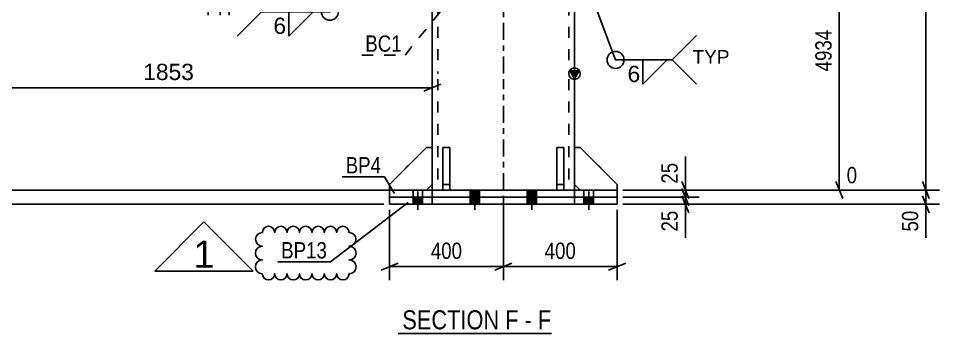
# Model space of a CAD drawing. Header units: millimetres. Extents: x 0 to 841, y 0 to 594.
# Drawn here: x 95.4 to 257.3, y 254.2 to 309.6 of the extents above; entities that cross this region are included whole.
import ezdxf

# ---------------------------------------------------------------- set-up
doc = ezdxf.new("R2010")
doc.units = ezdxf.units.MM
doc.linetypes.add('DXK_LINE_DOT2', pattern=[3.9198, 1.9599, -1.9599])
doc.linetypes.add('DXK_LINE_DOT3', pattern=[5.9187, 2.979, -0.9799, 0.9799, -0.9799])
doc.styles.add('Arial', font='ARIAL.TTF', dxfattribs={"height": 0.2})
doc.styles.add('Arial Narrow', font='ARIALN.TTF', dxfattribs={"height": 0.2})

# ---------------------------------------------------------------- blocks, each defined once
blk = doc.blocks.new('Unknown-247104153-11 - 5542')
at = {"color": 6, "linetype": 'Continuous'}
blk.add_line((162.12, 254.23), (189.07, 254.23), dxfattribs=at)
at = {"color": 0, "linetype": 'Continuous'}
blk.add_wipeout([(189.07, 254.98), (189.07, 258.48), (162.87, 258.48), (162.87, 254.98)], dxfattribs=at)
at = {"color": 7, "linetype": 'Continuous', "style": 'Arial Narrow'}
blk.add_text('SECTION F - F', height=3.3405, dxfattribs=at).set_placement((162.87, 254.98))
blk = doc.blocks.new('Part-247104153-5560 - 5542')
at = {"linetype": 'Continuous'}
blk.add_hatch(color=2, dxfattribs=at).paths.add_polyline_path([(193.12, 299.01), (192.32, 300.41), (193.92, 300.41)])
at = {"color": 2, "linetype": 'Continuous'}
for p, q in [((168.12, 496.31), (168.12, 299.95)), ((193.12, 492.08), (193.12, 299.95)), ((193.12, 299.01), (192.32, 300.41)), ((192.32, 300.41), (193.92, 300.41)), ((193.92, 300.41), (193.12, 299.01)), ((168.12, 298.95), (168.12, 286.95)), ((193.12, 298.95), (193.12, 286.95)), ((168.12, 280.45), (168.12, 279.45)), ((193.12, 279.45), (193.12, 280.45))]:
    blk.add_line(p, q, dxfattribs=at)
at = {"color": 7, "linetype": 'DXK_LINE_DOT2'}
for p, q in [((169.12, 496.31), (169.12, 299.95)), ((192.12, 496.31), (192.12, 299.95)), ((169.12, 298.95), (169.12, 279.45)), ((192.12, 298.95), (192.12, 279.45)), ((168.12, 286.95), (168.12, 280.45)), ((193.12, 286.95), (193.12, 280.45)), ((193.12, 279.45), (168.12, 279.45))]:
    blk.add_line(p, q, dxfattribs=at)
at = {"color": 7, "linetype": 'DXK_LINE_DOT3'}
for p, q in [((180.62, 299.95), (180.62, 496.31)), ((180.62, 279.45), (180.62, 298.95))]:
    blk.add_line(p, q, dxfattribs=at)
at = {"color": 2, "linetype": 'Continuous'}
blk.add_circle((193.12, 299.91), 1, dxfattribs=at)
blk = doc.blocks.new('Part-247104153-5676 - 5542')
at = {"color": 2, "linetype": 'Continuous'}
for p, q in [((160.62, 279.45), (200.62, 279.45)), ((160.62, 278.2), (160.62, 279.45)), ((168.12, 278.2), (168.12, 279.45)), ((193.12, 278.2), (193.12, 279.45)), ((200.62, 278.2), (200.62, 279.45)), ((200.62, 278.2), (160.62, 278.2))]:
    blk.add_line(p, q, dxfattribs=at)
at = {"color": 7, "linetype": 'DXK_LINE_DOT2'}
for p, q in [((168.12, 278.2), (168.12, 279.45)), ((193.12, 278.2), (193.12, 279.45))]:
    blk.add_line(p, q, dxfattribs=at)
blk = doc.blocks.new('Bolt-247104153-5584 - 5542')
at = {"linetype": 'Continuous'}
for points in [[(174.79, 278.2), (176.44, 278.2), (176.44, 279.45), (174.79, 279.45)], [(184.79, 278.2), (186.44, 278.2), (186.44, 279.45), (184.79, 279.45)]]:
    blk.add_hatch(color=1, dxfattribs=at).paths.add_polyline_path(points)
at = {"color": 1, "linetype": 'DXK_LINE_DOT2'}
for p, q in [((164.79, 278.2), (164.79, 279.45)), ((164.79, 278.2), (164.79, 279.45)), ((165.62, 277.25), (165.62, 279.45)), ((165.62, 277.25), (165.62, 279.45)), ((166.44, 278.2), (166.44, 279.45)), ((166.44, 278.2), (166.44, 279.45)), ((174.79, 278.2), (174.79, 279.45)), ((175.62, 277.25), (175.62, 279.45)), ((176.44, 278.2), (176.44, 279.45)), ((184.79, 278.2), (184.79, 279.45)), ((185.62, 277.25), (185.62, 279.45)), ((186.44, 278.2), (186.44, 279.45)), ((194.79, 278.2), (194.79, 279.45)), ((194.79, 278.2), (194.79, 279.45)), ((195.62, 277.25), (195.62, 279.45)), ((195.62, 277.25), (195.62, 279.45)), ((196.44, 278.2), (196.44, 279.45)), ((196.44, 278.2), (196.44, 279.45))]:
    blk.add_line(p, q, dxfattribs=at)
at = {"color": 1, "linetype": 'Continuous'}
for p, q in [((174.79, 278.2), (174.79, 279.45)), ((175.62, 277.25), (175.62, 279.45)), ((176.44, 278.2), (176.44, 279.45)), ((184.79, 278.2), (184.79, 279.45)), ((185.62, 277.25), (185.62, 279.45)), ((186.44, 278.2), (186.44, 279.45))]:
    blk.add_line(p, q, dxfattribs=at)
blk = doc.blocks.new('Part-247104153-23985 - 5542')
at = {"color": 2, "linetype": 'Continuous'}
for p, q in [((169.99, 279.45), (169.99, 286.95)), ((169.99, 286.95), (171.24, 286.95)), ((171.24, 286.95), (171.24, 279.45)), ((169.99, 280.45), (171.24, 280.45)), ((171.24, 279.45), (169.99, 279.45))]:
    blk.add_line(p, q, dxfattribs=at)
blk = doc.blocks.new('Part-247104153-23983 - 5542')
at = {"color": 7, "linetype": 'DXK_LINE_DOT2'}
for p, q in [((160.62, 280.45), (167.12, 286.95)), ((167.12, 286.95), (168.12, 286.95)), ((168.12, 286.95), (168.12, 280.45)), ((160.62, 279.45), (160.62, 280.45)), ((168.12, 280.45), (167.12, 279.45)), ((167.12, 279.45), (160.62, 279.45))]:
    blk.add_line(p, q, dxfattribs=at)
blk = doc.blocks.new('Part-247104153-23988 - 5542')
at = {"color": 7, "linetype": 'DXK_LINE_DOT2'}
for p, q in [((189.99, 286.95), (189.99, 279.45)), ((191.24, 286.95), (189.99, 286.95)), ((191.24, 279.45), (191.24, 286.95)), ((191.24, 280.45), (189.99, 280.45)), ((189.99, 279.45), (191.24, 279.45))]:
    blk.add_line(p, q, dxfattribs=at)
blk = doc.blocks.new('Part-247104153-23981 - 5542')
at = {"color": 7, "linetype": 'DXK_LINE_DOT2'}
for p, q in [((194.12, 286.95), (193.12, 286.95)), ((193.12, 286.95), (193.12, 280.45)), ((200.62, 280.45), (194.12, 286.95)), ((193.12, 280.45), (194.12, 279.45)), ((200.62, 279.45), (200.62, 280.45)), ((194.12, 279.45), (200.62, 279.45))]:
    blk.add_line(p, q, dxfattribs=at)
blk = doc.blocks.new('Part-247104153-23982 - 5542')
at = {"color": 2, "linetype": 'Continuous'}
for p, q in [((194.12, 286.95), (193.12, 286.95)), ((193.12, 286.95), (193.12, 280.45)), ((194.12, 286.95), (200.62, 280.45)), ((193.12, 280.45), (194.12, 279.45)), ((200.62, 279.45), (200.62, 280.45))]:
    blk.add_line(p, q, dxfattribs=at)
at = {"color": 7, "linetype": 'DXK_LINE_DOT2'}
blk.add_line((194.12, 279.45), (200.62, 279.45), dxfattribs=at)
blk = doc.blocks.new('Part-247104153-23984 - 5542')
at = {"color": 2, "linetype": 'Continuous'}
for p, q in [((160.62, 280.45), (167.12, 286.95)), ((167.12, 286.95), (168.12, 286.95)), ((168.12, 286.95), (168.12, 280.45)), ((160.62, 280.45), (160.62, 279.45)), ((168.12, 280.45), (167.12, 279.45))]:
    blk.add_line(p, q, dxfattribs=at)
at = {"color": 7, "linetype": 'DXK_LINE_DOT2'}
blk.add_line((167.12, 279.45), (160.62, 279.45), dxfattribs=at)
blk = doc.blocks.new('Part-247104153-23986 - 5542')
at = {"color": 2, "linetype": 'Continuous'}
for p, q in [((189.99, 279.45), (189.99, 286.95)), ((191.24, 286.95), (189.99, 286.95)), ((191.24, 286.95), (191.24, 279.45)), ((191.24, 280.45), (189.99, 280.45)), ((191.24, 279.45), (189.99, 279.45))]:
    blk.add_line(p, q, dxfattribs=at)
blk = doc.blocks.new('Part-247104153-23987 - 5542')
at = {"color": 7, "linetype": 'DXK_LINE_DOT2'}
for p, q in [((169.99, 286.95), (169.99, 279.45)), ((171.24, 286.95), (169.99, 286.95)), ((171.24, 279.45), (171.24, 286.95)), ((169.99, 280.45), (171.24, 280.45)), ((169.99, 279.45), (171.24, 279.45))]:
    blk.add_line(p, q, dxfattribs=at)
blk = doc.blocks.new('Part-247104153-37340 - 5542')
at = {"color": 2, "linetype": 'Continuous'}
for p, q in [((160.62, 278.2), (200.62, 278.2)), ((160.62, 276.95), (160.62, 278.2)), ((200.62, 276.95), (160.62, 276.95)), ((168.12, 276.95), (168.12, 278.2)), ((193.12, 276.95), (193.12, 278.2)), ((200.62, 276.95), (200.62, 278.2))]:
    blk.add_line(p, q, dxfattribs=at)
at = {"color": 7, "linetype": 'DXK_LINE_DOT2'}
for p, q in [((168.12, 276.95), (168.12, 278.2)), ((193.12, 276.95), (193.12, 278.2))]:
    blk.add_line(p, q, dxfattribs=at)
blk = doc.blocks.new('Bolt-247104153-37341 - 5542')
at = {"linetype": 'Continuous'}
for points in [[(164.79, 276.95), (166.44, 276.95), (166.44, 278.2), (164.79, 278.2)], [(164.79, 276.95), (166.44, 276.95), (166.44, 278.2), (164.79, 278.2)], [(174.79, 276.95), (176.44, 276.95), (176.44, 278.2), (174.79, 278.2)], [(174.79, 276.95), (176.44, 276.95), (176.44, 278.2), (174.79, 278.2)], [(184.79, 276.95), (186.44, 276.95), (186.44, 278.2), (184.79, 278.2)], [(184.79, 276.95), (186.44, 276.95), (186.44, 278.2), (184.79, 278.2)], [(194.79, 276.95), (196.44, 276.95), (196.44, 278.2), (194.79, 278.2)], [(194.79, 276.95), (196.44, 276.95), (196.44, 278.2), (194.79, 278.2)]]:
    blk.add_hatch(color=1, dxfattribs=at).paths.add_polyline_path(points)
at = {"color": 1, "linetype": 'Continuous'}
for p, q in [((164.79, 276.95), (164.79, 278.2)), ((164.79, 276.95), (164.79, 278.2)), ((165.62, 276), (165.62, 278.2)), ((165.62, 276), (165.62, 278.2)), ((166.44, 276.95), (166.44, 278.2)), ((166.44, 276.95), (166.44, 278.2)), ((174.79, 276.95), (174.79, 278.2)), ((174.79, 276.95), (174.79, 278.2)), ((175.62, 276), (175.62, 278.2)), ((175.62, 276), (175.62, 278.2)), ((176.44, 276.95), (176.44, 278.2)), ((176.44, 276.95), (176.44, 278.2)), ((184.79, 276.95), (184.79, 278.2)), ((184.79, 276.95), (184.79, 278.2)), ((185.62, 276), (185.62, 278.2)), ((185.62, 276), (185.62, 278.2)), ((186.44, 276.95), (186.44, 278.2)), ((186.44, 276.95), (186.44, 278.2)), ((194.79, 276.95), (194.79, 278.2)), ((194.79, 276.95), (194.79, 278.2)), ((195.62, 276), (195.62, 278.2)), ((195.62, 276), (195.62, 278.2)), ((196.44, 276.95), (196.44, 278.2)), ((196.44, 276.95), (196.44, 278.2))]:
    blk.add_line(p, q, dxfattribs=at)
blk = doc.blocks.new('Cloud-247104153-44004 - 5542')
at = {"color": 96, "linetype": 'Continuous'}
blk.add_lwpolyline([(138.27, 264.75, -1), (138.27, 267.17, -1), (138.27, 269.59, -1), (138.27, 272, -1), (140.45, 272, -1), (142.62, 272, -1), (144.8, 272, -1), (146.98, 272, -1), (149.16, 272, -1), (151.34, 272, -1), (153.52, 272, -1), (153.52, 269.59, -1), (153.52, 267.17, -1), (153.52, 264.75, -1), (151.34, 264.75, -1), (149.16, 264.75, -1), (146.98, 264.75, -1), (144.8, 264.75, -1), (142.62, 264.75, -1), (140.45, 264.75, -1), (138.27, 264.75)], format="xyb", close=True, dxfattribs=at)
blk = doc.blocks.new('StraightDimension-247104153-33492 - 5542')
at = {"color": 7, "linetype": 'Continuous'}
for p, q in [((254.27, 280.95), (255.47, 277.95)), ((201.62, 279.45), (257.27, 279.45)), ((255.47, 275.45), (254.27, 278.45)), ((254.87, 276.95), (254.87, 279.45)), ((201.62, 276.95), (257.27, 276.95))]:
    blk.add_line(p, q, dxfattribs=at)
at = {"color": 0}
blk.add_wipeout([(254.12, 276.43), (249.92, 276.43), (249.92, 271.57), (254.12, 271.57)], dxfattribs=at)
at = {"color": 7, "linetype": 'Continuous'}
blk.add_line((254.87, 276.95), (254.87, 271.05), dxfattribs=at)
blk.add_line((254.87, 276.95), (254.87, 271.05), dxfattribs=at)
at = {"color": 3, "style": 'Arial Narrow'}
blk.add_text('50', height=2.863, rotation=90.0002, dxfattribs=at).set_placement((253.52, 272.17))
blk = doc.blocks.new('StraightDimension-247104153-33491 - 5542')
at = {"color": 7, "linetype": 'Continuous'}
for p, q in [((254.87, 279.45), (254.87, 496.31)), ((254.27, 280.95), (255.47, 277.95)), ((201.62, 279.45), (257.27, 279.45))]:
    blk.add_line(p, q, dxfattribs=at)
blk = doc.blocks.new('StraightDimension-247104153-44742 - 5542')
at = {"color": 7, "linetype": 'Continuous'}
for p, q in [((180.62, 278.45), (180.62, 263.6)), ((160.62, 275.95), (160.62, 263.6)), ((162.12, 266.6), (159.12, 265.4)), ((160.62, 266), (180.62, 266)), ((179.12, 265.4), (182.12, 266.6))]:
    blk.add_line(p, q, dxfattribs=at)
at = {"color": 0}
blk.add_wipeout([(173.96, 266.75), (173.96, 270.95), (167.28, 270.95), (167.28, 266.75)], dxfattribs=at)
at = {"color": 3, "style": 'Arial Narrow'}
blk.add_text('400', height=2.863, dxfattribs=at).set_placement((167.88, 267.35))
blk = doc.blocks.new('StraightDimension-247104153-14393 - 5542')
at = {"color": 7, "linetype": 'Continuous'}
for p, q in [((49.3, 319.98), (48.1, 322.98)), ((167.12, 321.48), (40.09, 321.48)), ((48.7, 279.45), (48.7, 321.48)), ((48.1, 280.95), (49.3, 277.95)), ((167.12, 279.45), (45.57, 279.45))]:
    blk.add_line(p, q, dxfattribs=at)
at = {"color": 0, "linetype": 'Continuous'}
for points in [[(48, 322.08), (48, 326.28), (39.49, 326.28), (39.49, 322.08)], [(48, 280.05), (48, 284.25), (44.97, 284.25), (44.97, 280.05)]]:
    blk.add_wipeout(points, dxfattribs=at)
at = {"color": 0}
blk.add_wipeout([(47.95, 304.72), (43.75, 304.72), (43.75, 296.21), (47.95, 296.21)], dxfattribs=at)
at = {"color": 3, "linetype": 'Continuous', "style": 'Arial Narrow'}
for s, height, p in [('4794', 2.863, (40.09, 322.68)), ('0', 2.86, (45.57, 280.65))]:
    blk.add_text(s, height=height, dxfattribs=at).set_placement(p)
at = {"color": 3, "style": 'Arial Narrow'}
blk.add_text('4794', height=2.863, rotation=90.0002, dxfattribs=at).set_placement((47.35, 296.81))
blk = doc.blocks.new('StraightDimension-247104153-14593 - 5542')
at = {"color": 7, "linetype": 'Continuous'}
for p, q in [((240.25, 326.99), (239.05, 329.99)), ((194.12, 328.49), (248.26, 328.49)), ((239.65, 279.45), (239.65, 328.49)), ((239.05, 280.95), (240.25, 277.95)), ((201.62, 279.45), (242.78, 279.45))]:
    blk.add_line(p, q, dxfattribs=at)
at = {"color": 0, "linetype": 'Continuous'}
for points in [[(248.86, 329.09), (248.86, 333.29), (240.35, 333.29), (240.35, 329.09)], [(243.38, 280.05), (243.38, 284.25), (240.35, 284.25), (240.35, 280.05)]]:
    blk.add_wipeout(points, dxfattribs=at)
at = {"color": 0}
blk.add_wipeout([(238.9, 308.23), (234.7, 308.23), (234.7, 299.72), (238.9, 299.72)], dxfattribs=at)
at = {"color": 3, "linetype": 'Continuous', "style": 'Arial Narrow'}
for s, height, p in [('4934', 2.863, (240.95, 329.69)), ('0', 2.86, (240.95, 280.65))]:
    blk.add_text(s, height=height, dxfattribs=at).set_placement(p)
at = {"color": 3, "style": 'Arial Narrow'}
blk.add_text('4934', height=2.863, rotation=90.0002, dxfattribs=at).set_placement((238.3, 300.32))
blk = doc.blocks.new('StraightDimension-247104153-23701 - 5542')
at = {"color": 7, "linetype": 'Continuous'}
blk.add_line((159.62, 276.95), (30.22, 276.95), dxfattribs=at)
blk = doc.blocks.new('StraightDimension-247104153-36149 - 5542')
at = {"color": 7, "linetype": 'Continuous'}
for p, q in [((75.46, 353.63), (75.46, 295.04)), ((168.12, 320.48), (168.12, 295.04)), ((76.96, 298.04), (73.96, 296.84)), ((166.62, 296.84), (169.62, 298.04)), ((75.46, 297.44), (168.12, 297.44))]:
    blk.add_line(p, q, dxfattribs=at)
at = {"color": 0}
blk.add_wipeout([(126.84, 298.19), (126.84, 302.39), (116.74, 302.39), (116.74, 298.19)], dxfattribs=at)
at = {"color": 3, "style": 'Arial'}
blk.add_text('1853', height=2.865, dxfattribs=at).set_placement((117.34, 298.79))
blk = doc.blocks.new('StraightDimension-247104153-41913 - 5542')
at = {"color": 7, "linetype": 'Continuous'}
for p, q in [((212, 280.95), (213.2, 277.95)), ((201.62, 279.45), (215, 279.45)), ((213.2, 276.7), (212, 279.7)), ((212.6, 278.2), (212.6, 279.45)), ((201.62, 278.2), (215, 278.2))]:
    blk.add_line(p, q, dxfattribs=at)
at = {"color": 0}
blk.add_wipeout([(211.85, 284.84), (207.65, 284.84), (207.65, 279.98), (211.85, 279.98)], dxfattribs=at)
at = {"color": 7, "linetype": 'Continuous'}
blk.add_line((212.6, 279.45), (212.6, 285.36), dxfattribs=at)
blk.add_line((212.6, 279.45), (212.6, 285.36), dxfattribs=at)
at = {"color": 3, "style": 'Arial Narrow'}
blk.add_text('25', height=2.863, rotation=90.0002, dxfattribs=at).set_placement((211.25, 280.58))
blk = doc.blocks.new('StraightDimension-247104153-41914 - 5542')
at = {"color": 7, "linetype": 'Continuous'}
for p, q in [((212, 279.7), (213.2, 276.7)), ((213.2, 275.45), (212, 278.45)), ((201.62, 278.2), (215, 278.2)), ((201.62, 276.95), (215, 276.95)), ((212.6, 276.95), (212.6, 278.2))]:
    blk.add_line(p, q, dxfattribs=at)
at = {"color": 0}
blk.add_wipeout([(211.85, 276.43), (207.65, 276.43), (207.65, 271.57), (211.85, 271.57)], dxfattribs=at)
at = {"color": 7, "linetype": 'Continuous'}
blk.add_line((212.6, 276.95), (212.6, 271.05), dxfattribs=at)
blk.add_line((212.6, 276.95), (212.6, 271.05), dxfattribs=at)
at = {"color": 3, "style": 'Arial Narrow'}
blk.add_text('25', height=2.863, rotation=90.0002, dxfattribs=at).set_placement((211.25, 272.17))
blk = doc.blocks.new('StraightDimension-247104153-44741 - 5542')
at = {"color": 7, "linetype": 'Continuous'}
for p, q in [((180.62, 278.45), (180.62, 263.6)), ((200.62, 275.95), (200.62, 263.6)), ((182.12, 266.6), (179.12, 265.4)), ((180.62, 266), (200.62, 266)), ((199.12, 265.4), (202.12, 266.6))]:
    blk.add_line(p, q, dxfattribs=at)
at = {"color": 0}
blk.add_wipeout([(193.96, 266.75), (193.96, 270.95), (187.28, 270.95), (187.28, 266.75)], dxfattribs=at)
at = {"color": 3, "style": 'Arial Narrow'}
blk.add_text('400', height=2.863, dxfattribs=at).set_placement((187.88, 267.35))
blk = doc.blocks.new('Mark-247104153-5672 - 5542')
at = {"color": 0}
blk.add_wipeout([(159.13, 282.39), (159.13, 285.39), (152.92, 285.39), (152.92, 282.39)], dxfattribs=at)
blk.add_wipeout([(159.13, 282.39), (159.13, 285.39), (152.92, 285.39), (152.92, 282.39)], dxfattribs=at)
at = {"color": 30, "linetype": 'Continuous'}
for p in [(152.32, 281.79), (161.52, 278.84)]:
    blk.add_line(p, (159.73, 281.79), dxfattribs=at)
at = {"color": 3, "style": 'Arial Narrow'}
blk.add_text('BP4', height=2.863, dxfattribs=at).set_placement((152.92, 282.39))
blk = doc.blocks.new('Mark-247104153-5647 - 5542')
at = {"color": 0}
blk.add_wipeout([(162.75, 303.77), (162.75, 306.77), (156.36, 306.77), (156.36, 303.77)], dxfattribs=at)
blk.add_wipeout([(162.75, 303.77), (162.75, 306.77), (156.36, 306.77), (156.36, 303.77)], dxfattribs=at)
at = {"color": 30, "linetype": 'DXK_LINE_DOT2'}
for p in [(176.9, 319.89), (155.76, 303.17)]:
    blk.add_line(p, (163.35, 303.17), dxfattribs=at)
at = {"color": 3, "style": 'Arial Narrow'}
blk.add_text('BC1', height=2.863, dxfattribs=at).set_placement((156.36, 303.77))
blk = doc.blocks.new('Text-247104153-44008 - 5542')
at = {"color": 0, "linetype": 'Continuous'}
blk.add_wipeout([(129.86, 265.79), (129.86, 270.79), (126.15, 270.79), (126.15, 265.79)], dxfattribs=at)
at = {"color": 3, "linetype": 'Continuous'}
for p, q in [((119.35, 265.19), (128, 273.85)), ((128, 273.85), (136.66, 265.19)), ((136.66, 265.19), (119.35, 265.19))]:
    blk.add_line(p, q, dxfattribs=at)
at = {"color": 7, "linetype": 'Continuous', "style": 'Arial'}
blk.add_text('1', height=4.78, dxfattribs=at).set_placement((126.15, 265.79))
blk = doc.blocks.new('WeldMark-247104153-6079 - 5542')
at = {"linetype": 'Continuous'}
blk.add_hatch(color=30, dxfattribs=at).paths.add_polyline_path([(193.47, 318.4), (193.12, 321.47), (194.88, 318.93)])
at = {"color": 30, "linetype": 'Continuous'}
blk.add_line((193.12, 321.47), (200.34, 302.33), dxfattribs=at)
at = {"color": 3, "linetype": 'Continuous'}
for q in [(214.55, 306.62), (214.55, 298.05)]:
    blk.add_line((210.27, 302.33), q, dxfattribs=at)
blk.add_arc((200.34, 302.33), 1.5, 90, 270, dxfattribs=at)
at = {"color": 0}
blk.add_wipeout([(204.47, 298.23), (204.47, 301.63), (202.24, 301.63), (202.24, 298.23)], dxfattribs=at)
at = {"color": 30, "linetype": 'Continuous'}
blk.add_line((200.34, 302.33), (210.27, 302.33), dxfattribs=at)
at = {"color": 3, "linetype": 'Continuous'}
for p, q in [((205.12, 302.33), (209.41, 302.33)), ((209.41, 302.33), (205.12, 298.05)), ((205.12, 298.05), (205.12, 302.33))]:
    blk.add_line(p, q, dxfattribs=at)
blk.add_arc((200.34, 302.33), 1.5, 270, 90, dxfattribs=at)
at = {"color": 3, "style": 'Arial'}
blk.add_text('6', height=2.87, dxfattribs=at).set_placement((202.44, 298.43))
at = {"color": 0, "linetype": 'Continuous'}
blk.add_wipeout([(220.35, 301.68), (220.35, 304.18), (213.87, 304.18), (213.87, 301.68)], dxfattribs=at)
blk.add_wipeout([(220.35, 301.68), (220.35, 304.18), (213.87, 304.18), (213.87, 301.68)], dxfattribs=at)
at = {"color": 3, "linetype": 'Continuous', "style": 'Arial'}
blk.add_text('TYP', height=2.388, dxfattribs=at).set_placement((213.87, 301.68))
blk = doc.blocks.new('WeldMark-247104153-14738 - 5542')
at = {"linetype": 'Continuous'}
blk.add_hatch(color=30, dxfattribs=at).paths.add_polyline_path([(165.16, 320.59), (168.12, 321.48), (165.92, 319.3)])
at = {"color": 30, "linetype": 'Continuous'}
blk.add_line((168.12, 321.48), (150.14, 310.79), dxfattribs=at)
at = {"color": 3, "linetype": 'Continuous'}
for q in [(133.83, 315.08), (133.83, 306.51)]:
    blk.add_line((138.11, 310.79), q, dxfattribs=at)
for start, end in [(90, 270), (270, 90)]:
    blk.add_arc((150.14, 310.79), 1.5, start, end, dxfattribs=at)
at = {"color": 0}
blk.add_wipeout([(142.24, 306.69), (142.24, 310.09), (140.01, 310.09), (140.01, 306.69)], dxfattribs=at)
at = {"color": 30, "linetype": 'Continuous'}
blk.add_line((138.11, 310.79), (150.14, 310.79), dxfattribs=at)
at = {"color": 3, "linetype": 'Continuous'}
for p, q in [((142.9, 310.79), (147.18, 310.79)), ((147.18, 310.79), (142.9, 306.51)), ((142.9, 306.51), (142.9, 310.79))]:
    blk.add_line(p, q, dxfattribs=at)
at = {"color": 3, "style": 'Arial'}
blk.add_text('6', height=2.87, dxfattribs=at).set_placement((140.21, 306.89))
at = {"color": 0, "linetype": 'Continuous'}
blk.add_wipeout([(134.21, 310.14), (134.21, 312.64), (127.73, 312.64), (127.73, 310.14)], dxfattribs=at)
blk.add_wipeout([(134.21, 310.14), (134.21, 312.64), (127.73, 312.64), (127.73, 310.14)], dxfattribs=at)
at = {"color": 3, "linetype": 'Continuous', "style": 'Arial'}
blk.add_text('TYP', height=2.388, dxfattribs=at).set_placement((127.73, 310.14))
blk = doc.blocks.new('Mark-247104153-41877 - 5542')
at = {"color": 0}
blk.add_wipeout([(149.62, 267.44), (149.62, 270.44), (141.58, 270.44), (141.58, 267.44)], dxfattribs=at)
blk.add_wipeout([(149.62, 267.44), (149.62, 270.44), (141.58, 270.44), (141.58, 267.44)], dxfattribs=at)
at = {"color": 30, "linetype": 'Continuous'}
for p in [(163.87, 277.24), (140.98, 266.84)]:
    blk.add_line(p, (150.22, 266.84), dxfattribs=at)
at = {"color": 3, "style": 'Arial Narrow'}
blk.add_text('BP13', height=2.863, dxfattribs=at).set_placement((141.58, 267.44))

msp = doc.modelspace()

# ---------------------------------------------------------------- block references
for name in ['Part-247104153-5560 - 5542', 'Part-247104153-23983 - 5542', 'Part-247104153-23984 - 5542', 'Part-247104153-23985 - 5542', 'Part-247104153-23987 - 5542', 'Part-247104153-23988 - 5542', 'Part-247104153-23986 - 5542', 'Part-247104153-23981 - 5542', 'Part-247104153-23982 - 5542', 'StraightDimension-247104153-33492 - 5542', 'Part-247104153-5676 - 5542', 'Bolt-247104153-5584 - 5542', 'Part-247104153-37340 - 5542', 'Bolt-247104153-37341 - 5542', 'Cloud-247104153-44004 - 5542', 'Unknown-247104153-11 - 5542']:
    msp.add_blockref(name, (0, 0))

# ---------------------------------------------------------------- next in the draw order: block references
for name in ['StraightDimension-247104153-33491 - 5542', 'StraightDimension-247104153-44742 - 5542', 'Text-247104153-44008 - 5542']:
    msp.add_blockref(name, (0, 0))

# ---------------------------------------------------------------- next in the draw order: block references
for name in ['StraightDimension-247104153-14593 - 5542', 'StraightDimension-247104153-14393 - 5542']:
    msp.add_blockref(name, (0, 0))

# ---------------------------------------------------------------- next in the draw order: block references
for name in ['StraightDimension-247104153-23701 - 5542', 'WeldMark-247104153-6079 - 5542', 'StraightDimension-247104153-41913 - 5542']:
    msp.add_blockref(name, (0, 0))

# ---------------------------------------------------------------- next in the draw order: block references
for name in ['StraightDimension-247104153-36149 - 5542', 'Mark-247104153-5672 - 5542', 'StraightDimension-247104153-41914 - 5542', 'Mark-247104153-41877 - 5542']:
    msp.add_blockref(name, (0, 0))

# ---------------------------------------------------------------- next in the draw order: block references
for name in ['Mark-247104153-5647 - 5542', 'StraightDimension-247104153-44741 - 5542']:
    msp.add_blockref(name, (0, 0))

# ---------------------------------------------------------------- next in the draw order: block references
msp.add_blockref('WeldMark-247104153-14738 - 5542', (0, 0))

doc.saveas('drawing.dxf')
